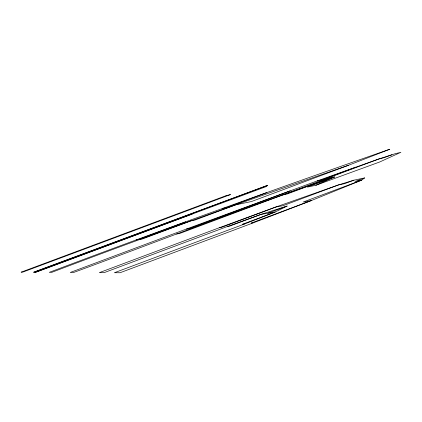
<?xml version="1.0" encoding="UTF-8"?>
<svg xmlns="http://www.w3.org/2000/svg" width="422" height="422" viewBox="0 0 422 422"><rect width="100%" height="100%" fill="white"/><g stroke="black" fill="none" stroke-linecap="round" stroke-linejoin="round"><path stroke-width="0.63" d="M192.174 214.059L35.833 272.253L33.47 272.243L267.479 185.395L266.382 186.524L35.353 272.253M364.629 177.915L361.686 180.131L311.357 200.55L253.764 222.658L120.006 272.754L114.409 272.723L244.465 224.019L275.302 211.965L287.124 206.047L261.16 214.339L227.337 226.53L104.102 272.659L99.355 272.633L219.435 227.69L275.972 206.97L338.46 184.936L353.952 180.168L364.629 177.915L355.044 181.502L361.686 180.131L303.196 202.027L311.357 200.55L251.391 223.006L253.764 222.658M315.946 185.242L334.504 176.971L317.186 180.927L186.234 229.104L70.263 272.459L73.586 272.48C160.497 240.503 246.754 206.601 334.504 176.971L307.406 187.104L315.946 185.242L379.7 161.99L400.9 152.3L394.971 153.772L378.977 158.936L317.186 180.927M348.255 165.361L389.749 149.246C275.793 188.956 162.19 229.689 49.3 272.332L51.748 272.348C149.968 234.996 248.985 199.806 348.255 165.361L251.512 201.516L235.513 204.897L194.674 220.157L190.749 220.891L142.283 239L136.1 239.907M290.167 190.865L189.135 228.64L186.234 229.104M321.991 179.825L355.946 167.133M391.943 154.747L384.11 157.675L378.977 158.936L179.413 233.556L176.56 233.978M353.952 180.168L344.6 183.665L338.46 184.936L283.009 205.693L275.972 206.97L221.376 227.405L219.435 227.69M268.086 213.173L287.124 206.047M33.939 272.243L267.479 185.395M138.121 239.612L185.685 221.84M266.868 192.564L226.614 207.603L222.294 208.505M326.538 179.951L321.975 180.98L287.266 193.956L282.782 194.906M227.337 226.53L229.378 226.234L261.16 214.339L275.302 211.965L242.223 224.351L244.465 224.019M226.065 195.671L21.1 272.169L22.593 272.174L230.554 194.558L226.065 195.671"/></g></svg>
